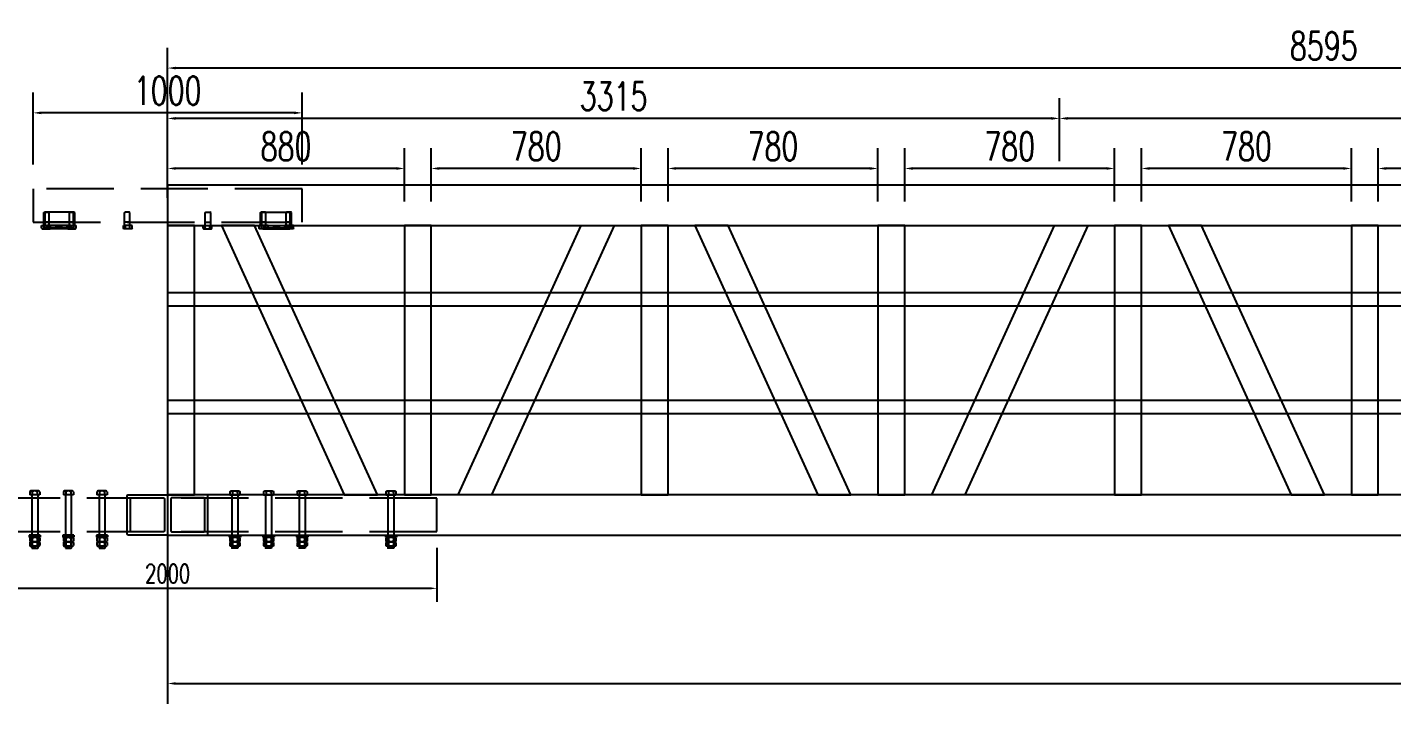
# Model space of a CAD drawing. Header units: millimetres. Extents: x -1612139 to -1300424, y 1145038 to 1536160.
# Drawn here: x -1504534 to -1499462, y 1164257 to 1166771 of the extents above; entities that cross this region are included whole.
import ezdxf

# ---------------------------------------------------------------- set-up
doc = ezdxf.new("R2010")
doc.units = ezdxf.units.MM
doc.header["$LTSCALE"] = 1000
doc.linetypes.add('DASH', pattern=[0.35, 0.25, -0.1])
doc.layers.get('0').update_dxf_attribs({"linetype": 'CONTINUOUS'})
doc.layers.get('DEFPOINTS').update_dxf_attribs({"linetype": 'CONTINUOUS'})
for name, color, linetype in [('W-STEEL_FRAME钢架', 3, 'CONTINUOUS'), ('W-STEEL_KEEL钢龙骨', 5, 'CONTINUOUS'), ('尺寸', 6, 'CONTINUOUS'), ('方管150X150X12', 3, 'CONTINUOUS')]:
    doc.layers.add(name, color=color, linetype=linetype)
doc.layers.add('成片房屋', color=1, linetype='CONTINUOUS', lineweight=0)
doc.styles.add('STANDARD_T3', font='simplex.shx', dxfattribs={"width": 0.7, "bigfont": 'gbcbig.shx'})
doc.dimstyles.new('W&&20', dxfattribs={"dimtxt": 70, "dimasz": 20, "dimexe": 50, "dimexo": 60, "dimgap": 20, "dimtad": 1, "dimdec": 0, "dimzin": 0, "dimdsep": 46, "dimtxsty": 'STANDARD_T3', "dimcen": 0.09, "dimclrd": 1, "dimclre": 1, "dimclrt": 7, "dimazin": 2, "dimtfac": 1, "dimtdec": 0, "dimtix": 1, "dimtmove": 2, "dimatfit": 3, "dimfxl": 100, "dimtolj": 1, "dimtzin": 0, "dimarcsym": 0})
doc.dimstyles.new('W&&30', dxfattribs={"dimtxt": 105, "dimasz": 30, "dimexe": 75, "dimexo": 90, "dimgap": 30, "dimtad": 1, "dimdec": 0, "dimzin": 0, "dimdsep": 46, "dimtxsty": 'STANDARD_T3', "dimcen": 0.09, "dimclrd": 1, "dimclre": 1, "dimclrt": 7, "dimazin": 2, "dimtfac": 1, "dimtdec": 0, "dimtix": 1, "dimtmove": 2, "dimatfit": 3, "dimfxl": 100, "dimtolj": 1, "dimtzin": 0, "dimarcsym": 0})

# ---------------------------------------------------------------- blocks, each defined once
blk = doc.blocks.new('*D325')
at = {"layer": 'DEFPOINTS', "color": 0, "transparency": 16777216}
for p in [(-1499512.1, 1166246.4), (-1499512.1, 1166034.1), (-1498732.1, 1166034.1)]:
    blk.add_point(p, dxfattribs=at)
at = {"layer": '成片房屋', "color": 1, "lineweight": -2, "transparency": 16777216}
for p, q in [((-1499512.1, 1166124.1), (-1499512.1, 1166321.4)), ((-1498732.1, 1166124.1), (-1498732.1, 1166321.4)), ((-1498762.1, 1166246.4), (-1499482.1, 1166246.4))]:
    blk.add_line(p, q, dxfattribs=at)
at = {"layer": '成片房屋', "color": 1, "transparency": 16777216}
for points in [[(-1499482.1, 1166251.4), (-1499482.1, 1166241.4), (-1499512.1, 1166246.4)], [(-1498762.1, 1166251.4), (-1498762.1, 1166241.4), (-1498732.1, 1166246.4)]]:
    blk.add_solid(points, dxfattribs=at)
at = {"layer": '成片房屋', "color": 7, "transparency": 16777216, "insert": (-1499122.1, 1166328.9), "char_height": 105, "attachment_point": 5, "style": 'STANDARD_T3'}
blk.add_mtext('\\A1;780', dxfattribs=at)
blk = doc.blocks.new('*D326')
at = {"layer": 'DEFPOINTS', "color": 0, "transparency": 16777216}
for p in [(-1500392.1, 1166246.4), (-1500392.1, 1166034.1), (-1499612.1, 1166034.1)]:
    blk.add_point(p, dxfattribs=at)
at = {"layer": '成片房屋', "color": 1, "lineweight": -2, "transparency": 16777216}
for p, q in [((-1500392.1, 1166124.1), (-1500392.1, 1166321.4)), ((-1499612.1, 1166124.1), (-1499612.1, 1166321.4)), ((-1499642.1, 1166246.4), (-1500362.1, 1166246.4))]:
    blk.add_line(p, q, dxfattribs=at)
at = {"layer": '成片房屋', "color": 1, "transparency": 16777216}
for points in [[(-1500362.1, 1166251.4), (-1500362.1, 1166241.4), (-1500392.1, 1166246.4)], [(-1499642.1, 1166251.4), (-1499642.1, 1166241.4), (-1499612.1, 1166246.4)]]:
    blk.add_solid(points, dxfattribs=at)
at = {"layer": '成片房屋', "color": 7, "transparency": 16777216, "insert": (-1500002.1, 1166328.9), "char_height": 105, "attachment_point": 5, "style": 'STANDARD_T3'}
blk.add_mtext('\\A1;780', dxfattribs=at)
blk = doc.blocks.new('*D327')
at = {"layer": 'DEFPOINTS', "color": 0, "transparency": 16777216}
for p in [(-1501272.1, 1166246.4), (-1501272.1, 1166034.1), (-1500492.1, 1166034.1)]:
    blk.add_point(p, dxfattribs=at)
at = {"layer": '成片房屋', "color": 1, "lineweight": -2, "transparency": 16777216}
for p, q in [((-1501272.1, 1166124.1), (-1501272.1, 1166321.4)), ((-1500492.1, 1166124.1), (-1500492.1, 1166321.4)), ((-1500522.1, 1166246.4), (-1501242.1, 1166246.4))]:
    blk.add_line(p, q, dxfattribs=at)
at = {"layer": '成片房屋', "color": 1, "transparency": 16777216}
for points in [[(-1501242.1, 1166251.4), (-1501242.1, 1166241.4), (-1501272.1, 1166246.4)], [(-1500522.1, 1166251.4), (-1500522.1, 1166241.4), (-1500492.1, 1166246.4)]]:
    blk.add_solid(points, dxfattribs=at)
at = {"layer": '成片房屋', "color": 7, "transparency": 16777216, "insert": (-1500882.1, 1166328.9), "char_height": 105, "attachment_point": 5, "style": 'STANDARD_T3'}
blk.add_mtext('\\A1;780', dxfattribs=at)
blk = doc.blocks.new('*D328')
at = {"layer": 'DEFPOINTS', "color": 0, "transparency": 16777216}
for p in [(-1502152.1, 1166246.4), (-1502152.1, 1166034.1), (-1501372.1, 1166034.1)]:
    blk.add_point(p, dxfattribs=at)
at = {"layer": '成片房屋', "color": 1, "lineweight": -2, "transparency": 16777216}
for p, q in [((-1502152.1, 1166124.1), (-1502152.1, 1166321.4)), ((-1501372.1, 1166124.1), (-1501372.1, 1166321.4)), ((-1501402.1, 1166246.4), (-1502122.1, 1166246.4))]:
    blk.add_line(p, q, dxfattribs=at)
at = {"layer": '成片房屋', "color": 1, "transparency": 16777216}
for points in [[(-1502122.1, 1166251.4), (-1502122.1, 1166241.4), (-1502152.1, 1166246.4)], [(-1501402.1, 1166251.4), (-1501402.1, 1166241.4), (-1501372.1, 1166246.4)]]:
    blk.add_solid(points, dxfattribs=at)
at = {"layer": '成片房屋', "color": 7, "transparency": 16777216, "insert": (-1501762.1, 1166328.9), "char_height": 105, "attachment_point": 5, "style": 'STANDARD_T3'}
blk.add_mtext('\\A1;780', dxfattribs=at)
blk = doc.blocks.new('*D329')
at = {"layer": 'DEFPOINTS', "color": 0, "transparency": 16777216}
for p in [(-1503032.1, 1166246.4), (-1503032.1, 1166034.1), (-1502252.1, 1166034.1)]:
    blk.add_point(p, dxfattribs=at)
at = {"layer": '成片房屋', "color": 1, "lineweight": -2, "transparency": 16777216}
for p, q in [((-1503032.1, 1166124.1), (-1503032.1, 1166321.4)), ((-1502252.1, 1166124.1), (-1502252.1, 1166321.4)), ((-1502282.1, 1166246.4), (-1503002.1, 1166246.4))]:
    blk.add_line(p, q, dxfattribs=at)
at = {"layer": '成片房屋', "color": 1, "transparency": 16777216}
for points in [[(-1503002.1, 1166251.4), (-1503002.1, 1166241.4), (-1503032.1, 1166246.4)], [(-1502282.1, 1166251.4), (-1502282.1, 1166241.4), (-1502252.1, 1166246.4)]]:
    blk.add_solid(points, dxfattribs=at)
at = {"layer": '成片房屋', "color": 7, "transparency": 16777216, "insert": (-1502642.1, 1166328.9), "char_height": 105, "attachment_point": 5, "style": 'STANDARD_T3'}
blk.add_mtext('\\A1;780', dxfattribs=at)
blk = doc.blocks.new('*D330')
at = {"layer": 'DEFPOINTS', "color": 0, "transparency": 16777216}
for p in [(-1504012.1, 1166246.4), (-1504012.1, 1166047.1), (-1503132.1, 1166034.1)]:
    blk.add_point(p, dxfattribs=at)
at = {"layer": '成片房屋', "color": 1, "lineweight": -2, "transparency": 16777216}
for p, q in [((-1504012.1, 1166137.1), (-1504012.1, 1166321.4)), ((-1503132.1, 1166124.1), (-1503132.1, 1166321.4)), ((-1503162.1, 1166246.4), (-1503982.1, 1166246.4))]:
    blk.add_line(p, q, dxfattribs=at)
at = {"layer": '成片房屋', "color": 1, "transparency": 16777216}
for points in [[(-1503982.1, 1166251.4), (-1503982.1, 1166241.4), (-1504012.1, 1166246.4)], [(-1503162.1, 1166251.4), (-1503162.1, 1166241.4), (-1503132.1, 1166246.4)]]:
    blk.add_solid(points, dxfattribs=at)
at = {"layer": '成片房屋', "color": 7, "transparency": 16777216, "insert": (-1503572.1, 1166328.9), "char_height": 105, "attachment_point": 5, "style": 'STANDARD_T3'}
blk.add_mtext('\\A1;880', dxfattribs=at)
blk = doc.blocks.new('*D384')
at = {"layer": 'DEFPOINTS', "color": 0, "transparency": 16777216}
for p in [(-1504512.1, 1166453.1), (-1504512.1, 1166171.1), (-1503512.1, 1166171.1)]:
    blk.add_point(p, dxfattribs=at)
at = {"layer": '成片房屋', "color": 1, "lineweight": -2, "transparency": 16777216}
for p, q in [((-1504512.1, 1166261.1), (-1504512.1, 1166528.1)), ((-1503512.1, 1166261.1), (-1503512.1, 1166528.1)), ((-1503542.1, 1166453.1), (-1504482.1, 1166453.1))]:
    blk.add_line(p, q, dxfattribs=at)
at = {"layer": '成片房屋', "color": 1, "transparency": 16777216}
for points in [[(-1504482.1, 1166458.1), (-1504482.1, 1166448.1), (-1504512.1, 1166453.1)], [(-1503542.1, 1166458.1), (-1503542.1, 1166448.1), (-1503512.1, 1166453.1)]]:
    blk.add_solid(points, dxfattribs=at)
at = {"layer": '成片房屋', "color": 7, "transparency": 16777216, "insert": (-1504012.1, 1166535.6), "char_height": 105, "attachment_point": 5, "style": 'STANDARD_T3'}
blk.add_mtext('\\A1;1000', dxfattribs=at)
blk = doc.blocks.new('*D332')
at = {"layer": 'DEFPOINTS', "color": 0, "transparency": 16777216}
for p in [(-1504012.1, 1166184.1), (-1490012.1, 1164897.9), (-1490012.1, 1164332.4)]:
    blk.add_point(p, dxfattribs=at)
at = {"layer": '成片房屋', "color": 1, "lineweight": -2, "transparency": 16777216}
for p, q in [((-1504012.1, 1166094.1), (-1504012.1, 1164257.4)), ((-1490012.1, 1164807.9), (-1490012.1, 1164257.4)), ((-1503982.1, 1164332.4), (-1490042.1, 1164332.4))]:
    blk.add_line(p, q, dxfattribs=at)
at = {"layer": '成片房屋', "color": 1, "transparency": 16777216}
for points in [[(-1503982.1, 1164337.4), (-1503982.1, 1164327.4), (-1504012.1, 1164332.4)], [(-1490042.1, 1164337.4), (-1490042.1, 1164327.4), (-1490012.1, 1164332.4)]]:
    blk.add_solid(points, dxfattribs=at)
at = {"layer": '成片房屋', "color": 7, "transparency": 16777216, "insert": (-1497012.1, 1164414.9), "char_height": 105, "attachment_point": 5, "style": 'STANDARD_T3'}
blk.add_mtext('\\A1;14000', dxfattribs=at)
blk = doc.blocks.new('*D333')
at = {"layer": 'DEFPOINTS', "color": 0, "transparency": 16777216}
for p in [(-1500697.1, 1166432.4), (-1500697.1, 1166184.1), (-1490681.3, 1166184.1)]:
    blk.add_point(p, dxfattribs=at)
at = {"layer": '成片房屋', "color": 1, "lineweight": -2, "transparency": 16777216}
for p, q in [((-1500697.1, 1166274.1), (-1500697.1, 1166507.4)), ((-1490681.3, 1166274.1), (-1490681.3, 1166507.4)), ((-1490711.3, 1166432.4), (-1500667.1, 1166432.4))]:
    blk.add_line(p, q, dxfattribs=at)
at = {"layer": '成片房屋', "color": 1, "transparency": 16777216}
for points in [[(-1500667.1, 1166437.4), (-1500667.1, 1166427.4), (-1500697.1, 1166432.4)], [(-1490711.3, 1166437.4), (-1490711.3, 1166427.4), (-1490681.3, 1166432.4)]]:
    blk.add_solid(points, dxfattribs=at)
at = {"layer": '成片房屋', "color": 7, "transparency": 16777216, "insert": (-1495689.2, 1166514.9), "char_height": 105, "attachment_point": 5, "style": 'STANDARD_T3'}
blk.add_mtext('\\A1;10016', dxfattribs=at)
blk = doc.blocks.new('*D334')
at = {"layer": 'DEFPOINTS', "color": 0, "transparency": 16777216}
for p in [(-1504012.1, 1166432.4), (-1504012.1, 1166184.1), (-1500697.1, 1166184.1)]:
    blk.add_point(p, dxfattribs=at)
at = {"layer": '成片房屋', "color": 1, "lineweight": -2, "transparency": 16777216}
for p, q in [((-1504012.1, 1166274.1), (-1504012.1, 1166507.4)), ((-1500697.1, 1166274.1), (-1500697.1, 1166507.4)), ((-1500727.1, 1166432.4), (-1503982.1, 1166432.4))]:
    blk.add_line(p, q, dxfattribs=at)
at = {"layer": '成片房屋', "color": 1, "transparency": 16777216}
for points in [[(-1503982.1, 1166437.4), (-1503982.1, 1166427.4), (-1504012.1, 1166432.4)], [(-1500727.1, 1166437.4), (-1500727.1, 1166427.4), (-1500697.1, 1166432.4)]]:
    blk.add_solid(points, dxfattribs=at)
at = {"layer": '成片房屋', "color": 7, "transparency": 16777216, "insert": (-1502354.6, 1166514.9), "char_height": 105, "attachment_point": 5, "style": 'STANDARD_T3'}
blk.add_mtext('\\A1;3315', dxfattribs=at)
blk = doc.blocks.new('*D385')
at = {"layer": 'DEFPOINTS', "color": 0, "transparency": 16777216}
for p in [(-1504012.1, 1166619.6), (-1504012.1, 1166184.1), (-1495417.1, 1166184.1)]:
    blk.add_point(p, dxfattribs=at)
at = {"layer": '成片房屋', "color": 1, "lineweight": -2, "transparency": 16777216}
for p, q in [((-1504012.1, 1166274.1), (-1504012.1, 1166694.6)), ((-1495417.1, 1166274.1), (-1495417.1, 1166694.6)), ((-1495447.1, 1166619.6), (-1503982.1, 1166619.6))]:
    blk.add_line(p, q, dxfattribs=at)
at = {"layer": '成片房屋', "color": 1, "transparency": 16777216}
for points in [[(-1503982.1, 1166624.6), (-1503982.1, 1166614.6), (-1504012.1, 1166619.6)], [(-1495447.1, 1166624.6), (-1495447.1, 1166614.6), (-1495417.1, 1166619.6)]]:
    blk.add_solid(points, dxfattribs=at)
at = {"layer": '成片房屋', "color": 7, "transparency": 16777216, "insert": (-1499714.6, 1166702.1), "char_height": 105, "attachment_point": 5, "style": 'STANDARD_T3'}
blk.add_mtext('\\A1;8595', dxfattribs=at)
blk = doc.blocks.new('*D387')
at = {"layer": 'DEFPOINTS', "color": 0, "transparency": 16777216}
for p in [(-1505012.1, 1164884.1), (-1503012.1, 1164897.1), (-1505012.1, 1164686)]:
    blk.add_point(p, dxfattribs=at)
at = {"layer": '方管150X150X12', "color": 1, "lineweight": -2, "transparency": 16777216}
for p, q in [((-1505012.1, 1164824.1), (-1505012.1, 1164636)), ((-1503012.1, 1164837.1), (-1503012.1, 1164636)), ((-1503032.1, 1164686), (-1504992.1, 1164686))]:
    blk.add_line(p, q, dxfattribs=at)
at = {"layer": '方管150X150X12', "color": 1, "transparency": 16777216}
for points in [[(-1504992.1, 1164689.4), (-1504992.1, 1164682.7), (-1505012.1, 1164686)], [(-1503032.1, 1164689.4), (-1503032.1, 1164682.7), (-1503012.1, 1164686)]]:
    blk.add_solid(points, dxfattribs=at)
at = {"layer": '方管150X150X12', "color": 7, "transparency": 16777216, "insert": (-1504012.1, 1164741), "char_height": 70, "attachment_point": 5, "style": 'STANDARD_T3'}
blk.add_mtext('\\A1;2000', dxfattribs=at)

msp = doc.modelspace()

# ---------------------------------------------------------------- linework, layer by layer
for p, q in [((-1504470.3, 1166084.1), (-1504453.9, 1166084.1)), ((-1504360.3, 1166084.1), (-1504468.9, 1166084.1)), ((-1504375.3, 1166084.1), (-1504358.9, 1166084.1)), ((-1504153.9, 1166084.1), (-1504170.3, 1166084.1)), ((-1503870.3, 1166084.1), (-1503853.9, 1166084.1)), ((-1503648.9, 1166084.1), (-1503665.3, 1166084.1)), ((-1503663.9, 1166084.1), (-1503555.3, 1166084.1)), ((-1503553.9, 1166084.1), (-1503570.3, 1166084.1)), ((-1504480.4, 1166034.1), (-1504447.5, 1166034.1)), ((-1504370.4, 1166034.1), (-1504462.5, 1166034.1)), ((-1504385.4, 1166034.1), (-1504352.5, 1166034.1)), ((-1504143.9, 1166034.1), (-1504176.8, 1166034.1)), ((-1503880.4, 1166034.1), (-1503847.5, 1166034.1)), ((-1503638.9, 1166034.1), (-1503671.8, 1166034.1)), ((-1503653.9, 1166034.1), (-1503561.8, 1166034.1)), ((-1503543.9, 1166034.1), (-1503576.8, 1166034.1))]:
    msp.add_line(p, q)
at = {"color": 253, "linetype": 'DASH', "true_color": 0xadadad}
for points in [[(-1503512.1, 1166171.1), (-1504512.1, 1166171.1), (-1504512.1, 1166047.1), (-1503512.1, 1166047.1)], [(-1503012.1, 1165021.1), (-1505012.1, 1165021.1), (-1505012.1, 1164897.1), (-1503012.1, 1164897.1)]]:
    msp.add_lwpolyline(points, close=True, dxfattribs=at)
for points in [[(-1504472.1, 1166082.3), (-1504470.3, 1166084.1)], [(-1504472.1, 1166034.1), (-1504472.1, 1166082.3)], [(-1504467.1, 1166082.3), (-1504468.9, 1166084.1)], [(-1504467.1, 1166034.1), (-1504467.1, 1166082.3)], [(-1504452.1, 1166082.3), (-1504453.9, 1166084.1)], [(-1504452.1, 1166034.1), (-1504452.1, 1166082.3)], [(-1504377.1, 1166082.3), (-1504375.3, 1166084.1)], [(-1504377.1, 1166034.1), (-1504377.1, 1166082.3)], [(-1504362.1, 1166082.3), (-1504360.3, 1166084.1)], [(-1504362.1, 1166034.1), (-1504362.1, 1166082.3)], [(-1504357.1, 1166082.3), (-1504358.9, 1166084.1)], [(-1504357.1, 1166034.1), (-1504357.1, 1166082.3)], [(-1504172.1, 1166082.3), (-1504170.3, 1166084.1)], [(-1504172.1, 1166034.1), (-1504172.1, 1166082.3)], [(-1504152.1, 1166082.3), (-1504153.9, 1166084.1)], [(-1504152.1, 1166034.1), (-1504152.1, 1166082.3)], [(-1503872.1, 1166082.3), (-1503870.3, 1166084.1)], [(-1503872.1, 1166034.1), (-1503872.1, 1166082.3)], [(-1503852.1, 1166082.3), (-1503853.9, 1166084.1)], [(-1503852.1, 1166034.1), (-1503852.1, 1166082.3)], [(-1503667.1, 1166082.3), (-1503665.3, 1166084.1)], [(-1503667.1, 1166034.1), (-1503667.1, 1166082.3)], [(-1503662.1, 1166082.3), (-1503663.9, 1166084.1)], [(-1503662.1, 1166034.1), (-1503662.1, 1166082.3)], [(-1503647.1, 1166082.3), (-1503648.9, 1166084.1)], [(-1503647.1, 1166034.1), (-1503647.1, 1166082.3)], [(-1503572.1, 1166082.3), (-1503570.3, 1166084.1)], [(-1503572.1, 1166034.1), (-1503572.1, 1166082.3)], [(-1503557.1, 1166082.3), (-1503555.3, 1166084.1)], [(-1503557.1, 1166034.1), (-1503557.1, 1166082.3)], [(-1503552.1, 1166082.3), (-1503553.9, 1166084.1)], [(-1503552.1, 1166034.1), (-1503552.1, 1166082.3)], [(-1504480.4, 1166024.1), (-1504480.4, 1166034.1)], [(-1504472.2, 1166024.1), (-1504472.2, 1166034.1)], [(-1504472.2, 1166024.1), (-1504472.2, 1166034.1)], [(-1504470.7, 1166024.1), (-1504470.7, 1166034.1)], [(-1504462.5, 1166024.1), (-1504462.5, 1166034.1)], [(-1504455.7, 1166024.1), (-1504455.7, 1166034.1)], [(-1504447.5, 1166024.1), (-1504447.5, 1166034.1)], [(-1504385.4, 1166024.1), (-1504385.4, 1166034.1)], [(-1504377.2, 1166024.1), (-1504377.2, 1166034.1)], [(-1504370.4, 1166024.1), (-1504370.4, 1166034.1)], [(-1504362.2, 1166024.1), (-1504362.2, 1166034.1)], [(-1504360.7, 1166024.1), (-1504360.7, 1166034.1)], [(-1504352.5, 1166024.1), (-1504352.5, 1166034.1)], [(-1504176.8, 1166024.1), (-1504176.8, 1166034.1)], [(-1504168.6, 1166024.1), (-1504168.6, 1166034.1)], [(-1504152.1, 1166024.1), (-1504152.1, 1166034.1)], [(-1504143.9, 1166024.1), (-1504143.9, 1166034.1)], [(-1503880.4, 1166024.1), (-1503880.4, 1166034.1)], [(-1503872.2, 1166024.1), (-1503872.2, 1166034.1)], [(-1503855.7, 1166024.1), (-1503855.7, 1166034.1)], [(-1503847.5, 1166024.1), (-1503847.5, 1166034.1)], [(-1503671.8, 1166024.1), (-1503671.8, 1166034.1)], [(-1503663.6, 1166024.1), (-1503663.6, 1166034.1)], [(-1503662.1, 1166024.1), (-1503662.1, 1166034.1)], [(-1503653.9, 1166024.1), (-1503653.9, 1166034.1)], [(-1503647.1, 1166024.1), (-1503647.1, 1166034.1)], [(-1503638.9, 1166024.1), (-1503638.9, 1166034.1)], [(-1503576.8, 1166024.1), (-1503576.8, 1166034.1)], [(-1503568.6, 1166024.1), (-1503568.6, 1166034.1)], [(-1503561.8, 1166024.1), (-1503561.8, 1166034.1)], [(-1503553.6, 1166024.1), (-1503553.6, 1166034.1)], [(-1503552.1, 1166024.1), (-1503552.1, 1166034.1)], [(-1503552.1, 1166024.1), (-1503552.1, 1166034.1)], [(-1503543.9, 1166024.1), (-1503543.9, 1166034.1)], [(-1504476.3, 1166021.6), (-1504451.6, 1166021.6)], [(-1504366.3, 1166021.6), (-1504466.6, 1166021.6)], [(-1504381.3, 1166021.6), (-1504356.6, 1166021.6)], [(-1504148, 1166021.6), (-1504172.7, 1166021.6)], [(-1503876.3, 1166021.6), (-1503851.6, 1166021.6)], [(-1503643, 1166021.6), (-1503667.7, 1166021.6)], [(-1503658, 1166021.6), (-1503557.7, 1166021.6)], [(-1503548, 1166021.6), (-1503572.7, 1166021.6)], [(-1504524.8, 1165045.3), (-1504524.8, 1165034.1)], [(-1504487.5, 1165034.1), (-1504524.8, 1165034.1)], [(-1504492.2, 1165048.1), (-1504520.1, 1165048.1)], [(-1504517.1, 1165034.1), (-1504517.1, 1164835.6)], [(-1504515.5, 1165045.3), (-1504515.5, 1165034.1)], [(-1504496.8, 1165045.3), (-1504496.8, 1165034.1)], [(-1504495.1, 1165034.1), (-1504495.1, 1164835.6)], [(-1504487.5, 1165045.3), (-1504487.5, 1165034.1)], [(-1504399.8, 1165045.3), (-1504399.8, 1165034.1)], [(-1504362.5, 1165034.1), (-1504399.8, 1165034.1)], [(-1504367.2, 1165048.1), (-1504395.1, 1165048.1)], [(-1504392.1, 1165034.1), (-1504392.1, 1164835.6)], [(-1504390.5, 1165045.3), (-1504390.5, 1165034.1)], [(-1504371.8, 1165045.3), (-1504371.8, 1165034.1)], [(-1504370.1, 1165034.1), (-1504370.1, 1164835.6)], [(-1504362.5, 1165045.3), (-1504362.5, 1165034.1)], [(-1504274.8, 1165045.3), (-1504274.8, 1165034.1)], [(-1504237.5, 1165034.1), (-1504274.8, 1165034.1)], [(-1504242.2, 1165048.1), (-1504270.1, 1165048.1)], [(-1504267.1, 1165034.1), (-1504267.1, 1164835.6)], [(-1504265.5, 1165045.3), (-1504265.5, 1165034.1)], [(-1504246.8, 1165045.3), (-1504246.8, 1165034.1)], [(-1504245.1, 1165034.1), (-1504245.1, 1164835.6)], [(-1504237.5, 1165045.3), (-1504237.5, 1165034.1)], [(-1503780.8, 1165045.3), (-1503780.8, 1165034.1)], [(-1503780.8, 1165034.1), (-1503743.5, 1165034.1)], [(-1503776.1, 1165048.1), (-1503748.2, 1165048.1)], [(-1503773.1, 1165034.1), (-1503773.1, 1164835.6)], [(-1503771.5, 1165045.3), (-1503771.5, 1165034.1)], [(-1503752.8, 1165045.3), (-1503752.8, 1165034.1)], [(-1503751.1, 1165034.1), (-1503751.1, 1164835.6)], [(-1503743.5, 1165045.3), (-1503743.5, 1165034.1)], [(-1503655.8, 1165045.3), (-1503655.8, 1165034.1)], [(-1503655.8, 1165034.1), (-1503618.5, 1165034.1)], [(-1503651.1, 1165048.1), (-1503623.2, 1165048.1)], [(-1503648.1, 1165034.1), (-1503648.1, 1164835.6)], [(-1503646.5, 1165045.3), (-1503646.5, 1165034.1)], [(-1503627.8, 1165045.3), (-1503627.8, 1165034.1)], [(-1503626.1, 1165034.1), (-1503626.1, 1164835.6)], [(-1503618.5, 1165045.3), (-1503618.5, 1165034.1)], [(-1503530.8, 1165045.3), (-1503530.8, 1165034.1)], [(-1503530.8, 1165034.1), (-1503493.5, 1165034.1)], [(-1503526.1, 1165048.1), (-1503498.2, 1165048.1)], [(-1503523.1, 1165034.1), (-1503523.1, 1164835.6)], [(-1503521.5, 1165045.3), (-1503521.5, 1165034.1)], [(-1503502.8, 1165045.3), (-1503502.8, 1165034.1)], [(-1503501.1, 1165034.1), (-1503501.1, 1164835.6)], [(-1503493.5, 1165045.3), (-1503493.5, 1165034.1)], [(-1503200.8, 1165045.3), (-1503200.8, 1165034.1)], [(-1503200.8, 1165034.1), (-1503163.5, 1165034.1)], [(-1503196.1, 1165048.1), (-1503168.2, 1165048.1)], [(-1503193.1, 1165034.1), (-1503193.1, 1164835.6)], [(-1503191.5, 1165045.3), (-1503191.5, 1165034.1)], [(-1503172.8, 1165045.3), (-1503172.8, 1165034.1)], [(-1503171.1, 1165034.1), (-1503171.1, 1164835.6)], [(-1503163.5, 1165045.3), (-1503163.5, 1165034.1)], [(-1504485.5, 1164884.1), (-1504526.8, 1164884.1)], [(-1504526.8, 1164884.1), (-1504526.8, 1164880)], [(-1504485.5, 1164880), (-1504526.8, 1164880)], [(-1504526.8, 1164880), (-1504526.8, 1164875.8)], [(-1504485.5, 1164880), (-1504526.8, 1164880)], [(-1504485.5, 1164875.8), (-1504526.8, 1164875.8)], [(-1504524.8, 1164873), (-1504524.8, 1164861.8)], [(-1504492.2, 1164875.8), (-1504520.1, 1164875.8)], [(-1504515.5, 1164873), (-1504515.5, 1164861.8)], [(-1504496.8, 1164873), (-1504496.8, 1164861.8)], [(-1504487.5, 1164873), (-1504487.5, 1164861.8)], [(-1504485.5, 1164884.1), (-1504485.5, 1164880)], [(-1504485.5, 1164880), (-1504485.5, 1164875.8)], [(-1504360.5, 1164884.1), (-1504401.8, 1164884.1)], [(-1504401.8, 1164884.1), (-1504401.8, 1164880)], [(-1504360.5, 1164880), (-1504401.8, 1164880)], [(-1504401.8, 1164880), (-1504401.8, 1164875.8)], [(-1504360.5, 1164880), (-1504401.8, 1164880)], [(-1504360.5, 1164875.8), (-1504401.8, 1164875.8)], [(-1504399.8, 1164873), (-1504399.8, 1164861.8)], [(-1504367.2, 1164875.8), (-1504395.1, 1164875.8)], [(-1504390.5, 1164873), (-1504390.5, 1164861.8)], [(-1504371.8, 1164873), (-1504371.8, 1164861.8)], [(-1504362.5, 1164873), (-1504362.5, 1164861.8)], [(-1504360.5, 1164884.1), (-1504360.5, 1164880)], [(-1504360.5, 1164880), (-1504360.5, 1164875.8)], [(-1504235.5, 1164884.1), (-1504276.8, 1164884.1)], [(-1504276.8, 1164884.1), (-1504276.8, 1164880)], [(-1504235.5, 1164880), (-1504276.8, 1164880)], [(-1504276.8, 1164880), (-1504276.8, 1164875.8)], [(-1504235.5, 1164880), (-1504276.8, 1164880)], [(-1504235.5, 1164875.8), (-1504276.8, 1164875.8)], [(-1504274.8, 1164873), (-1504274.8, 1164861.8)], [(-1504242.2, 1164875.8), (-1504270.1, 1164875.8)], [(-1504265.5, 1164873), (-1504265.5, 1164861.8)], [(-1504246.8, 1164873), (-1504246.8, 1164861.8)], [(-1504237.5, 1164873), (-1504237.5, 1164861.8)], [(-1504235.5, 1164884.1), (-1504235.5, 1164880)], [(-1504235.5, 1164880), (-1504235.5, 1164875.8)], [(-1503782.8, 1164884.1), (-1503782.8, 1164880)], [(-1503782.8, 1164884.1), (-1503741.5, 1164884.1)], [(-1503782.8, 1164880), (-1503782.8, 1164875.8)], [(-1503782.8, 1164880), (-1503741.5, 1164880)], [(-1503782.8, 1164880), (-1503741.5, 1164880)], [(-1503782.8, 1164875.8), (-1503741.5, 1164875.8)], [(-1503780.8, 1164873), (-1503780.8, 1164861.8)], [(-1503776.1, 1164875.8), (-1503748.2, 1164875.8)], [(-1503771.5, 1164873), (-1503771.5, 1164861.8)], [(-1503752.8, 1164873), (-1503752.8, 1164861.8)], [(-1503743.5, 1164873), (-1503743.5, 1164861.8)], [(-1503741.5, 1164884.1), (-1503741.5, 1164880)], [(-1503741.5, 1164880), (-1503741.5, 1164875.8)], [(-1503657.8, 1164884.1), (-1503657.8, 1164880)], [(-1503657.8, 1164884.1), (-1503616.5, 1164884.1)], [(-1503657.8, 1164880), (-1503657.8, 1164875.8)], [(-1503657.8, 1164880), (-1503616.5, 1164880)], [(-1503657.8, 1164880), (-1503616.5, 1164880)], [(-1503657.8, 1164875.8), (-1503616.5, 1164875.8)], [(-1503655.8, 1164873), (-1503655.8, 1164861.8)], [(-1503651.1, 1164875.8), (-1503623.2, 1164875.8)], [(-1503646.5, 1164873), (-1503646.5, 1164861.8)], [(-1503627.8, 1164873), (-1503627.8, 1164861.8)], [(-1503618.5, 1164873), (-1503618.5, 1164861.8)], [(-1503616.5, 1164884.1), (-1503616.5, 1164880)], [(-1503616.5, 1164880), (-1503616.5, 1164875.8)], [(-1503532.8, 1164884.1), (-1503532.8, 1164880)], [(-1503532.8, 1164884.1), (-1503491.5, 1164884.1)], [(-1503532.8, 1164880), (-1503532.8, 1164875.8)], [(-1503532.8, 1164880), (-1503491.5, 1164880)], [(-1503532.8, 1164880), (-1503491.5, 1164880)], [(-1503532.8, 1164875.8), (-1503491.5, 1164875.8)], [(-1503530.8, 1164873), (-1503530.8, 1164861.8)], [(-1503526.1, 1164875.8), (-1503498.2, 1164875.8)], [(-1503521.5, 1164873), (-1503521.5, 1164861.8)], [(-1503502.8, 1164873), (-1503502.8, 1164861.8)], [(-1503493.5, 1164873), (-1503493.5, 1164861.8)], [(-1503491.5, 1164884.1), (-1503491.5, 1164880)], [(-1503491.5, 1164880), (-1503491.5, 1164875.8)], [(-1503202.8, 1164884.1), (-1503202.8, 1164880)], [(-1503202.8, 1164884.1), (-1503161.5, 1164884.1)], [(-1503202.8, 1164880), (-1503202.8, 1164875.8)], [(-1503202.8, 1164880), (-1503161.5, 1164880)], [(-1503202.8, 1164880), (-1503161.5, 1164880)], [(-1503202.8, 1164875.8), (-1503161.5, 1164875.8)], [(-1503200.8, 1164873), (-1503200.8, 1164861.8)], [(-1503196.1, 1164875.8), (-1503168.2, 1164875.8)], [(-1503191.5, 1164873), (-1503191.5, 1164861.8)], [(-1503172.8, 1164873), (-1503172.8, 1164861.8)], [(-1503163.5, 1164873), (-1503163.5, 1164861.8)], [(-1503161.5, 1164884.1), (-1503161.5, 1164880)], [(-1503161.5, 1164880), (-1503161.5, 1164875.8)], [(-1504524.8, 1164856.2), (-1504524.8, 1164845)], [(-1504492.2, 1164859), (-1504520.1, 1164859)], [(-1504492.2, 1164859), (-1504520.1, 1164859)], [(-1504492.2, 1164842.2), (-1504520.1, 1164842.2)], [(-1504517.1, 1164835.6), (-1504495.1, 1164835.6), (-1504495.1, 1164835.6)], [(-1504515.5, 1164856.2), (-1504515.5, 1164845)], [(-1504496.8, 1164856.2), (-1504496.8, 1164845)], [(-1504487.5, 1164856.2), (-1504487.5, 1164845)], [(-1504399.8, 1164856.2), (-1504399.8, 1164845)], [(-1504367.2, 1164859), (-1504395.1, 1164859)], [(-1504367.2, 1164859), (-1504395.1, 1164859)], [(-1504367.2, 1164842.2), (-1504395.1, 1164842.2)], [(-1504392.1, 1164835.6), (-1504370.1, 1164835.6), (-1504370.1, 1164835.6)], [(-1504390.5, 1164856.2), (-1504390.5, 1164845)], [(-1504371.8, 1164856.2), (-1504371.8, 1164845)], [(-1504362.5, 1164856.2), (-1504362.5, 1164845)], [(-1504274.8, 1164856.2), (-1504274.8, 1164845)], [(-1504242.2, 1164859), (-1504270.1, 1164859)], [(-1504242.2, 1164859), (-1504270.1, 1164859)], [(-1504242.2, 1164842.2), (-1504270.1, 1164842.2)], [(-1504267.1, 1164835.6), (-1504245.1, 1164835.6), (-1504245.1, 1164835.6)], [(-1504265.5, 1164856.2), (-1504265.5, 1164845)], [(-1504246.8, 1164856.2), (-1504246.8, 1164845)], [(-1504237.5, 1164856.2), (-1504237.5, 1164845)], [(-1503780.8, 1164856.2), (-1503780.8, 1164845)], [(-1503776.1, 1164859), (-1503748.2, 1164859)], [(-1503776.1, 1164859), (-1503748.2, 1164859)], [(-1503776.1, 1164842.2), (-1503748.2, 1164842.2)], [(-1503751.1, 1164835.6), (-1503773.1, 1164835.6), (-1503773.1, 1164835.6)], [(-1503771.5, 1164856.2), (-1503771.5, 1164845)], [(-1503752.8, 1164856.2), (-1503752.8, 1164845)], [(-1503743.5, 1164856.2), (-1503743.5, 1164845)], [(-1503655.8, 1164856.2), (-1503655.8, 1164845)], [(-1503651.1, 1164859), (-1503623.2, 1164859)], [(-1503651.1, 1164859), (-1503623.2, 1164859)], [(-1503651.1, 1164842.2), (-1503623.2, 1164842.2)], [(-1503626.1, 1164835.6), (-1503648.1, 1164835.6), (-1503648.1, 1164835.6)], [(-1503646.5, 1164856.2), (-1503646.5, 1164845)], [(-1503627.8, 1164856.2), (-1503627.8, 1164845)], [(-1503618.5, 1164856.2), (-1503618.5, 1164845)], [(-1503530.8, 1164856.2), (-1503530.8, 1164845)], [(-1503526.1, 1164859), (-1503498.2, 1164859)], [(-1503526.1, 1164859), (-1503498.2, 1164859)], [(-1503526.1, 1164842.2), (-1503498.2, 1164842.2)], [(-1503501.1, 1164835.6), (-1503523.1, 1164835.6), (-1503523.1, 1164835.6)], [(-1503521.5, 1164856.2), (-1503521.5, 1164845)], [(-1503502.8, 1164856.2), (-1503502.8, 1164845)], [(-1503493.5, 1164856.2), (-1503493.5, 1164845)], [(-1503200.8, 1164856.2), (-1503200.8, 1164845)], [(-1503196.1, 1164859), (-1503168.2, 1164859)], [(-1503196.1, 1164859), (-1503168.2, 1164859)], [(-1503196.1, 1164842.2), (-1503168.2, 1164842.2)], [(-1503171.1, 1164835.6), (-1503193.1, 1164835.6), (-1503193.1, 1164835.6)], [(-1503191.5, 1164856.2), (-1503191.5, 1164845)], [(-1503172.8, 1164856.2), (-1503172.8, 1164845)], [(-1503163.5, 1164856.2), (-1503163.5, 1164845)]]:
    msp.add_lwpolyline(points)
for points in [[(-1504480.4, 1166024.1, 0.607359), (-1504472.2, 1166024.1, 0.607359)], [(-1504472.2, 1166024.1, 0.303654), (-1504455.7, 1166024.1, 0.303654)], [(-1504362.2, 1166024.1, 0.046121), (-1504470.7, 1166024.1, 0.303654)], [(-1504470.7, 1166024.1, 0.607359), (-1504462.5, 1166024.1, 0.607359)], [(-1504455.7, 1166024.1, 0.607359), (-1504447.5, 1166024.1, 0.607359)], [(-1504385.4, 1166024.1, 0.607359), (-1504377.2, 1166024.1, 0.607359)], [(-1504377.2, 1166024.1, 0.303654), (-1504360.7, 1166024.1, 0.303654)], [(-1504370.4, 1166024.1, 0.607359), (-1504362.2, 1166024.1, 0.607359)], [(-1504360.7, 1166024.1, 0.607359), (-1504352.5, 1166024.1, 0.607359)], [(-1504168.6, 1166024.1, -0.607359), (-1504176.8, 1166024.1, -0.607359)], [(-1504152.1, 1166024.1, -0.303654), (-1504168.6, 1166024.1, -0.303654)], [(-1504143.9, 1166024.1, -0.607359), (-1504152.1, 1166024.1, -0.607359)], [(-1503880.4, 1166024.1, 0.607359), (-1503872.2, 1166024.1, 0.607359)], [(-1503872.2, 1166024.1, 0.303654), (-1503855.7, 1166024.1, 0.303654)], [(-1503855.7, 1166024.1, 0.607359), (-1503847.5, 1166024.1, 0.607359)], [(-1503663.6, 1166024.1, -0.607359), (-1503671.8, 1166024.1, -0.607359)], [(-1503647.1, 1166024.1, -0.303654), (-1503663.6, 1166024.1, -0.303654)], [(-1503662.1, 1166024.1, -0.046121), (-1503553.6, 1166024.1, -0.303654)], [(-1503653.9, 1166024.1, -0.607359), (-1503662.1, 1166024.1, -0.607359)], [(-1503638.9, 1166024.1, -0.607359), (-1503647.1, 1166024.1, -0.607359)], [(-1503568.6, 1166024.1, -0.607359), (-1503576.8, 1166024.1, -0.607359)], [(-1503552.1, 1166024.1, -0.303654), (-1503568.6, 1166024.1, -0.303654)], [(-1503553.6, 1166024.1, -0.607359), (-1503561.8, 1166024.1, -0.607359)], [(-1503543.9, 1166024.1, -0.607359), (-1503552.1, 1166024.1, -0.607359)], [(-1504515.5, 1165045.3, 0.601071), (-1504524.8, 1165045.3, 0.601071)], [(-1504496.8, 1165045.3, 0.30051), (-1504515.5, 1165045.3, 0.30051)], [(-1504487.5, 1165045.3, 0.601071), (-1504496.8, 1165045.3, 0.601071)], [(-1504390.5, 1165045.3, 0.601071), (-1504399.8, 1165045.3, 0.601071)], [(-1504371.8, 1165045.3, 0.30051), (-1504390.5, 1165045.3, 0.30051)], [(-1504362.5, 1165045.3, 0.601071), (-1504371.8, 1165045.3, 0.601071)], [(-1504265.5, 1165045.3, 0.601071), (-1504274.8, 1165045.3, 0.601071)], [(-1504246.8, 1165045.3, 0.30051), (-1504265.5, 1165045.3, 0.30051)], [(-1504237.5, 1165045.3, 0.601071), (-1504246.8, 1165045.3, 0.601071)], [(-1503780.8, 1165045.3, -0.601071), (-1503771.5, 1165045.3, -0.601071)], [(-1503771.5, 1165045.3, -0.30051), (-1503752.8, 1165045.3, -0.30051)], [(-1503752.8, 1165045.3, -0.601071), (-1503743.5, 1165045.3, -0.601071)], [(-1503655.8, 1165045.3, -0.601071), (-1503646.5, 1165045.3, -0.601071)], [(-1503646.5, 1165045.3, -0.30051), (-1503627.8, 1165045.3, -0.30051)], [(-1503627.8, 1165045.3, -0.601071), (-1503618.5, 1165045.3, -0.601071)], [(-1503530.8, 1165045.3, -0.601071), (-1503521.5, 1165045.3, -0.601071)], [(-1503521.5, 1165045.3, -0.30051), (-1503502.8, 1165045.3, -0.30051)], [(-1503502.8, 1165045.3, -0.601071), (-1503493.5, 1165045.3, -0.601071)], [(-1503200.8, 1165045.3, -0.601071), (-1503191.5, 1165045.3, -0.601071)], [(-1503191.5, 1165045.3, -0.30051), (-1503172.8, 1165045.3, -0.30051)], [(-1503172.8, 1165045.3, -0.601071), (-1503163.5, 1165045.3, -0.601071)], [(-1504524.8, 1164873, -0.601071), (-1504515.5, 1164873, -0.601071)], [(-1504524.8, 1164861.8, 0.601071), (-1504515.5, 1164861.8, 0.601071)], [(-1504515.5, 1164873, -0.30051), (-1504496.8, 1164873, -0.30051)], [(-1504515.5, 1164861.8, 0.30051), (-1504496.8, 1164861.8, 0.30051)], [(-1504496.8, 1164873, -0.601071), (-1504487.5, 1164873, -0.601071)], [(-1504496.8, 1164861.8, 0.601071), (-1504487.5, 1164861.8, 0.601071)], [(-1504399.8, 1164873, -0.601071), (-1504390.5, 1164873, -0.601071)], [(-1504399.8, 1164861.8, 0.601071), (-1504390.5, 1164861.8, 0.601071)], [(-1504390.5, 1164873, -0.30051), (-1504371.8, 1164873, -0.30051)], [(-1504390.5, 1164861.8, 0.30051), (-1504371.8, 1164861.8, 0.30051)], [(-1504371.8, 1164873, -0.601071), (-1504362.5, 1164873, -0.601071)], [(-1504371.8, 1164861.8, 0.601071), (-1504362.5, 1164861.8, 0.601071)], [(-1504274.8, 1164873, -0.601071), (-1504265.5, 1164873, -0.601071)], [(-1504274.8, 1164861.8, 0.601071), (-1504265.5, 1164861.8, 0.601071)], [(-1504265.5, 1164873, -0.30051), (-1504246.8, 1164873, -0.30051)], [(-1504265.5, 1164861.8, 0.30051), (-1504246.8, 1164861.8, 0.30051)], [(-1504246.8, 1164873, -0.601071), (-1504237.5, 1164873, -0.601071)], [(-1504246.8, 1164861.8, 0.601071), (-1504237.5, 1164861.8, 0.601071)], [(-1503771.5, 1164873, 0.601071), (-1503780.8, 1164873, 0.601071)], [(-1503771.5, 1164861.8, -0.601071), (-1503780.8, 1164861.8, -0.601071)], [(-1503752.8, 1164873, 0.30051), (-1503771.5, 1164873, 0.30051)], [(-1503752.8, 1164861.8, -0.30051), (-1503771.5, 1164861.8, -0.30051)], [(-1503743.5, 1164873, 0.601071), (-1503752.8, 1164873, 0.601071)], [(-1503743.5, 1164861.8, -0.601071), (-1503752.8, 1164861.8, -0.601071)], [(-1503646.5, 1164873, 0.601071), (-1503655.8, 1164873, 0.601071)], [(-1503646.5, 1164861.8, -0.601071), (-1503655.8, 1164861.8, -0.601071)], [(-1503627.8, 1164873, 0.30051), (-1503646.5, 1164873, 0.30051)], [(-1503627.8, 1164861.8, -0.30051), (-1503646.5, 1164861.8, -0.30051)], [(-1503618.5, 1164873, 0.601071), (-1503627.8, 1164873, 0.601071)], [(-1503618.5, 1164861.8, -0.601071), (-1503627.8, 1164861.8, -0.601071)], [(-1503521.5, 1164873, 0.601071), (-1503530.8, 1164873, 0.601071)], [(-1503521.5, 1164861.8, -0.601071), (-1503530.8, 1164861.8, -0.601071)], [(-1503502.8, 1164873, 0.30051), (-1503521.5, 1164873, 0.30051)], [(-1503502.8, 1164861.8, -0.30051), (-1503521.5, 1164861.8, -0.30051)], [(-1503493.5, 1164873, 0.601071), (-1503502.8, 1164873, 0.601071)], [(-1503493.5, 1164861.8, -0.601071), (-1503502.8, 1164861.8, -0.601071)], [(-1503191.5, 1164873, 0.601071), (-1503200.8, 1164873, 0.601071)], [(-1503191.5, 1164861.8, -0.601071), (-1503200.8, 1164861.8, -0.601071)], [(-1503172.8, 1164873, 0.30051), (-1503191.5, 1164873, 0.30051)], [(-1503172.8, 1164861.8, -0.30051), (-1503191.5, 1164861.8, -0.30051)], [(-1503163.5, 1164873, 0.601071), (-1503172.8, 1164873, 0.601071)], [(-1503163.5, 1164861.8, -0.601071), (-1503172.8, 1164861.8, -0.601071)], [(-1504524.8, 1164856.2, -0.601071), (-1504515.5, 1164856.2, -0.601071)], [(-1504524.8, 1164845, 0.601071), (-1504515.5, 1164845, 0.601071)], [(-1504515.5, 1164856.2, -0.30051), (-1504496.8, 1164856.2, -0.30051)], [(-1504515.5, 1164845, 0.30051), (-1504496.8, 1164845, 0.30051)], [(-1504496.8, 1164856.2, -0.601071), (-1504487.5, 1164856.2, -0.601071)], [(-1504496.8, 1164845, 0.601071), (-1504487.5, 1164845, 0.601071)], [(-1504399.8, 1164856.2, -0.601071), (-1504390.5, 1164856.2, -0.601071)], [(-1504399.8, 1164845, 0.601071), (-1504390.5, 1164845, 0.601071)], [(-1504390.5, 1164856.2, -0.30051), (-1504371.8, 1164856.2, -0.30051)], [(-1504390.5, 1164845, 0.30051), (-1504371.8, 1164845, 0.30051)], [(-1504371.8, 1164856.2, -0.601071), (-1504362.5, 1164856.2, -0.601071)], [(-1504371.8, 1164845, 0.601071), (-1504362.5, 1164845, 0.601071)], [(-1504274.8, 1164856.2, -0.601071), (-1504265.5, 1164856.2, -0.601071)], [(-1504274.8, 1164845, 0.601071), (-1504265.5, 1164845, 0.601071)], [(-1504265.5, 1164856.2, -0.30051), (-1504246.8, 1164856.2, -0.30051)], [(-1504265.5, 1164845, 0.30051), (-1504246.8, 1164845, 0.30051)], [(-1504246.8, 1164856.2, -0.601071), (-1504237.5, 1164856.2, -0.601071)], [(-1504246.8, 1164845, 0.601071), (-1504237.5, 1164845, 0.601071)], [(-1503771.5, 1164856.2, 0.601071), (-1503780.8, 1164856.2, 0.601071)], [(-1503771.5, 1164845, -0.601071), (-1503780.8, 1164845, -0.601071)], [(-1503752.8, 1164856.2, 0.30051), (-1503771.5, 1164856.2, 0.30051)], [(-1503752.8, 1164845, -0.30051), (-1503771.5, 1164845, -0.30051)], [(-1503743.5, 1164856.2, 0.601071), (-1503752.8, 1164856.2, 0.601071)], [(-1503743.5, 1164845, -0.601071), (-1503752.8, 1164845, -0.601071)], [(-1503646.5, 1164856.2, 0.601071), (-1503655.8, 1164856.2, 0.601071)], [(-1503646.5, 1164845, -0.601071), (-1503655.8, 1164845, -0.601071)], [(-1503627.8, 1164856.2, 0.30051), (-1503646.5, 1164856.2, 0.30051)], [(-1503627.8, 1164845, -0.30051), (-1503646.5, 1164845, -0.30051)], [(-1503618.5, 1164856.2, 0.601071), (-1503627.8, 1164856.2, 0.601071)], [(-1503618.5, 1164845, -0.601071), (-1503627.8, 1164845, -0.601071)], [(-1503521.5, 1164856.2, 0.601071), (-1503530.8, 1164856.2, 0.601071)], [(-1503521.5, 1164845, -0.601071), (-1503530.8, 1164845, -0.601071)], [(-1503502.8, 1164856.2, 0.30051), (-1503521.5, 1164856.2, 0.30051)], [(-1503502.8, 1164845, -0.30051), (-1503521.5, 1164845, -0.30051)], [(-1503493.5, 1164856.2, 0.601071), (-1503502.8, 1164856.2, 0.601071)], [(-1503493.5, 1164845, -0.601071), (-1503502.8, 1164845, -0.601071)], [(-1503191.5, 1164856.2, 0.601071), (-1503200.8, 1164856.2, 0.601071)], [(-1503191.5, 1164845, -0.601071), (-1503200.8, 1164845, -0.601071)], [(-1503172.8, 1164856.2, 0.30051), (-1503191.5, 1164856.2, 0.30051)], [(-1503172.8, 1164845, -0.30051), (-1503191.5, 1164845, -0.30051)], [(-1503163.5, 1164856.2, 0.601071), (-1503172.8, 1164856.2, 0.601071)], [(-1503163.5, 1164845, -0.601071), (-1503172.8, 1164845, -0.601071)]]:
    msp.add_lwpolyline(points, format="xyb")
at = {"layer": 'W-STEEL_FRAME钢架', "color": 2}
for points in [[(-1503912.1, 1166034.1), (-1504012.1, 1166034.1), (-1504012.1, 1165034.1), (-1503912.1, 1165034.1)], [(-1503355.7, 1165034.1), (-1503232.1, 1165034.1), (-1503689, 1166034.1), (-1503812.1, 1166034.1)], [(-1503032.1, 1166034.1), (-1503132.1, 1166034.1), (-1503132.1, 1165034.1), (-1503032.1, 1165034.1)], [(-1502808.6, 1165034), (-1502932.1, 1165034.1), (-1502475.3, 1166034.1), (-1502352.1, 1166034)], [(-1502152.1, 1166034.1), (-1502252.1, 1166034.1), (-1502252.1, 1165034.1), (-1502152.1, 1165034.1)], [(-1501595.7, 1165034.1), (-1501472.1, 1165034.1), (-1501929, 1166034.1), (-1502052.1, 1166034.1)], [(-1501272.1, 1166034.1), (-1501372.1, 1166034.1), (-1501372.1, 1165034.1), (-1501272.1, 1165034.1)], [(-1501048.6, 1165034.1), (-1501172.1, 1165034.1), (-1500715.3, 1166034.1), (-1500592.1, 1166034.1)], [(-1500392.1, 1166034.1), (-1500492.1, 1166034.1), (-1500492.1, 1165034.1), (-1500392.1, 1165034.1)], [(-1499835.7, 1165034.1), (-1499712.1, 1165034.1), (-1500169, 1166034.1), (-1500292.1, 1166034.1)], [(-1499512.1, 1166034.1), (-1499612.1, 1166034.1), (-1499612.1, 1165034.1), (-1499512.1, 1165034.1)]]:
    msp.add_lwpolyline(points, close=True, dxfattribs=at)
at = {"layer": 'W-STEEL_KEEL钢龙骨', "color": 4}
for p, q in [((-1490448.5, 1165784.1), (-1504012.1, 1165784.1)), ((-1490419.4, 1165734.1), (-1504012.1, 1165734.1)), ((-1490215.8, 1165384.1), (-1504012.1, 1165384.1)), ((-1490186.7, 1165334.1), (-1504012.1, 1165334.1))]:
    msp.add_line(p, q, dxfattribs=at)
at = {"layer": '尺寸', "color": 0}
for p, q in [((-1504012.1, 1166184.1), (-1504012.1, 1165864.5)), ((-1504472.1, 1166047.1), (-1504452.1, 1166047.1)), ((-1504362.1, 1166047.1), (-1504467.1, 1166047.1)), ((-1504377.1, 1166047.1), (-1504357.1, 1166047.1)), ((-1504152.1, 1166047.1), (-1504172.1, 1166047.1)), ((-1504012.1, 1166034.1), (-1504012.1, 1165034.1)), ((-1503872.1, 1166047.1), (-1503852.1, 1166047.1)), ((-1503647.1, 1166047.1), (-1503667.1, 1166047.1)), ((-1503662.1, 1166047.1), (-1503557.1, 1166047.1)), ((-1503552.1, 1166047.1), (-1503572.1, 1166047.1))]:
    msp.add_line(p, q, dxfattribs=at)
at = {"layer": '尺寸'}
for p, q in [((-1504012.1, 1165634.1), (-1504012.1, 1165584.1)), ((-1504012.1, 1165334.1), (-1504012.1, 1165284.1))]:
    msp.add_line(p, q, dxfattribs=at)
at = {"layer": '方管150X150X12'}
for points in [[(-1490681.3, 1166184.1), (-1504012.1, 1166184.1), (-1504012.1, 1166034.1), (-1490594, 1166034.1)], [(-1490012.1, 1164884.1), (-1490012.1, 1165034.1), (-1504012.1, 1165034.1), (-1504012.1, 1164884.1)]]:
    msp.add_lwpolyline(points, close=True, dxfattribs=at)
for points in [[(-1504159.1, 1165034.1), (-1504015.1, 1165034.1, -0.414214), (-1504012.1, 1165031.1), (-1504012.1, 1164887.1, -0.414214), (-1504015.1, 1164884.1), (-1504159.1, 1164884.1, -0.414214), (-1504162.1, 1164887.1), (-1504162.1, 1165031.1, -0.414214)], [(-1504147.1, 1165022.1), (-1504027.1, 1165022.1, -0.414214), (-1504024.1, 1165019.1), (-1504024.1, 1164899.1, -0.414214), (-1504027.1, 1164896.1), (-1504147.1, 1164896.1, -0.414214), (-1504150.1, 1164899.1), (-1504150.1, 1165019.1, -0.414214)], [(-1503865.1, 1165034.1), (-1504009.1, 1165034.1, 0.414214), (-1504012.1, 1165031.1), (-1504012.1, 1164887.1, 0.414214), (-1504009.1, 1164884.1), (-1503865.1, 1164884.1, 0.414214), (-1503862.1, 1164887.1), (-1503862.1, 1165031.1, 0.414214)], [(-1503877.1, 1165022.1), (-1503997.1, 1165022.1, 0.414214), (-1504000.1, 1165019.1), (-1504000.1, 1164899.1, 0.414214), (-1503997.1, 1164896.1), (-1503877.1, 1164896.1, 0.414214), (-1503874.1, 1164899.1), (-1503874.1, 1165019.1, 0.414214)]]:
    msp.add_lwpolyline(points, format="xyb", close=True, dxfattribs=at)

# ---------------------------------------------------------------- dimensions: what is measured, and where the dimension line sits
at = {"layer": '成片房屋', "color": 1}
for base, p1, p2, picture, middle in [((-1504012.1, 1166619.6), (-1495417.1, 1166184.1), (-1504012.1, 1166184.1), '*D385', (-1499714.6, 1166702.1)), ((-1504512.1, 1166453.1), (-1503512.1, 1166171.1), (-1504512.1, 1166171.1), '*D384', (-1504012.1, 1166535.6)), ((-1504012.1, 1166432.4), (-1500697.1, 1166184.1), (-1504012.1, 1166184.1), '*D334', (-1502354.6, 1166514.9)), ((-1500697.1, 1166432.4), (-1490681.3, 1166184.1), (-1500697.1, 1166184.1), '*D333', (-1495689.2, 1166514.9)), ((-1504012.1, 1166246.4), (-1503132.1, 1166034.1), (-1504012.1, 1166047.1), '*D330', (-1503572.1, 1166328.9)), ((-1503032.1, 1166246.4), (-1502252.1, 1166034.1), (-1503032.1, 1166034.1), '*D329', (-1502642.1, 1166328.9)), ((-1502152.1, 1166246.4), (-1501372.1, 1166034.1), (-1502152.1, 1166034.1), '*D328', (-1501762.1, 1166328.9)), ((-1501272.1, 1166246.4), (-1500492.1, 1166034.1), (-1501272.1, 1166034.1), '*D327', (-1500882.1, 1166328.9)), ((-1500392.1, 1166246.4), (-1499612.1, 1166034.1), (-1500392.1, 1166034.1), '*D326', (-1500002.1, 1166328.9)), ((-1499512.1, 1166246.4), (-1498732.1, 1166034.1), (-1499512.1, 1166034.1), '*D325', (-1499122.1, 1166328.9)), ((-1490012.1, 1164332.4), (-1504012.1, 1166184.1), (-1490012.1, 1164897.9), '*D332', (-1497012.1, 1164414.9))]:
    dim = msp.add_linear_dim(base=base, p1=p1, p2=p2, angle=180, dimstyle='W&&30', dxfattribs=at)
    dim.commit()
    dim.dimension.update_dxf_attribs({"geometry": picture, "text_midpoint": middle})
at = {"layer": '方管150X150X12'}
dim = msp.add_linear_dim(base=(-1505012.1, 1164686), p1=(-1503012.1, 1164897.1), p2=(-1505012.1, 1164884.1), angle=180, dimstyle='W&&20', dxfattribs=at)
dim.commit()
dim.dimension.update_dxf_attribs({"geometry": '*D387', "text_midpoint": (-1504012.1, 1164741)})

doc.saveas('drawing.dxf')
